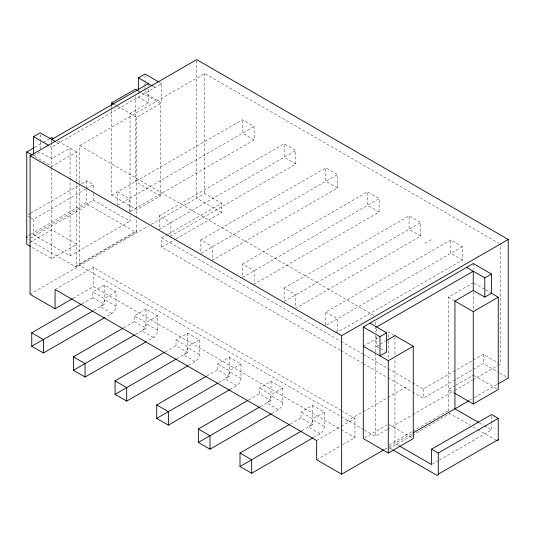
<?xml version="1.0" encoding="UTF-8"?>
<svg xmlns="http://www.w3.org/2000/svg" width="535" height="535" viewBox="0 0 535 535"><rect width="100%" height="100%" fill="white"/><g stroke="black" fill="none" stroke-linecap="round" stroke-linejoin="round"><path stroke-width="0.4" stroke-dasharray="2.67 2.01" d="M34.601 147.419L42.459 142.885M43.175 142.47L48.886 139.174M33.544 155.879L40.212 152.027L51.741 158.688L70.072 148.108L70.072 177.225M145.045 90.87L145.045 93.277L161.704 102.894L161.704 83.654L51.741 147.145L49.641 145.928M148.376 89.271L148.376 102.894L130.045 113.474L130.045 212.301M79.728 183.117L79.728 145.607L204.691 73.462L498.807 243.271M76.732 181.071L76.732 151.953L51.741 166.378L32.461 155.25M117.432 106.191L136.713 117.325L160.406 103.643L160.406 195.991L136.713 209.666L111.721 195.242L111.721 109.548M28.194 214.609L30.361 213.351M31.083 212.937L78.779 185.398M81.668 183.732L86.73 180.81L93.391 184.662L93.391 190.326M30.749 217.752L33.417 219.29L85.446 189.25M86.168 188.828L93.391 184.662M28.194 235.768L30.361 234.517M31.083 234.096L86.73 201.976L86.73 189.764M33.417 219.29L33.417 234.678L93.391 200.05L130.045 221.209L130.045 215.538M30.582 238.236L88.395 204.858L135.047 231.795A2.441 1.411 60 0 0 136.713 230.832L136.713 218.621M29.606 242.649L51.741 229.869L76.732 244.294L51.741 258.726L31.037 246.769M111.721 195.242L242.509 119.726L254.172 126.461L254.172 139.929L129.216 212.074L129.216 198.605L117.553 191.871L117.553 204.544M117.553 205.34L254.172 126.461M33.417 234.678L70.072 255.844L130.045 221.209M159.203 215.919L284.159 143.775L295.822 150.509L295.822 163.977L170.866 236.122L170.866 222.654L159.203 215.919L159.203 229.388L295.822 150.509M30.569 240.73L75.067 266.423L136.713 230.832M76.231 266.51L136.204 231.882M30.08 294.317L148.369 226.024M151.238 224.366L204.691 193.51L221.684 203.32L221.684 212.555L176.155 238.837M55.072 289.509L93.391 267.386L340.521 410.057M340.18 350.224L161.704 247.183L161.704 237.948L167.482 234.611M168.204 234.196L221.684 203.32M73.148 298.309L93.391 286.62L340.514 429.297M161.704 247.183L175.433 239.259M93.692 310.501L104.372 304.328L92.709 297.594L92.709 291.822L104.372 285.095L116.035 291.822L116.035 306.214A5.939 3.431 -60 0 1 111.835 313.49L105.355 317.228M81.955 303.806L92.709 297.594M200.859 239.968L325.815 167.823L337.478 174.557L337.478 188.026L212.522 260.171L212.522 246.702L200.859 239.968L200.859 252.64M116.035 291.822L104.372 298.557L92.709 291.822M200.859 253.436L337.478 174.557M135.342 334.549L146.028 328.376L134.365 321.642L134.365 315.871L146.028 309.136L157.691 315.871L157.691 330.262A5.939 3.431 -60 0 1 153.485 337.538L147.727 340.862M123.605 327.855L134.365 321.642M242.509 264.016L367.465 191.871L379.128 198.605L379.128 212.074L254.172 284.219L254.172 270.75L242.509 264.016L242.509 276.689M157.691 315.871L146.028 322.605L134.365 315.871M242.509 277.484L379.128 198.605M187.678 333.185L187.678 352.425L176.015 345.69L176.015 339.919L187.678 333.185L199.341 339.919L199.341 354.31A5.939 3.431 -60 0 1 195.141 361.586L188.654 365.325M165.255 351.903L176.015 345.69M284.118 288.037L409.074 215.893L420.737 222.627L420.737 236.095L295.781 308.24L295.781 294.772L284.118 288.037L284.118 300.71M199.341 339.919L187.678 346.653L176.015 339.919M176.918 358.637L187.678 352.425M284.118 301.506L420.737 222.627M424.944 243.331L431.611 239.486M229.328 357.233L229.328 376.473L217.665 369.738L217.665 363.967L229.328 357.233L240.991 363.967L240.991 378.359A5.939 3.431 -60 0 1 236.791 385.635L230.311 389.373M206.911 375.951L217.665 369.738M325.768 324.758L325.768 312.086L450.724 239.941L462.387 246.675L462.387 260.144L337.431 332.282L336.06 331.493M240.991 363.967L229.328 370.702L217.665 363.967M218.574 382.685L229.328 376.473M326.49 325.133L462.387 246.675M270.984 381.281L270.984 400.521L259.321 393.787L259.321 388.015L270.984 381.281L282.647 388.015L282.647 402.4A5.939 3.431 -60 0 1 278.441 409.683L271.961 413.421M248.561 399.999L259.321 393.787M282.647 388.015L270.984 394.75L259.321 388.015M363.298 346.259L378.292 337.598M448.337 411.241A2.441 1.411 60 0 1 448.27 410.706L448.27 297.199L473.261 282.774M260.224 406.734L270.984 400.521M376.627 336.642L376.627 346.259L385.795 340.969M312.634 405.329L312.634 424.569L300.971 417.835L300.971 412.064L312.634 405.329L324.297 412.064L324.297 426.448A5.939 3.431 -60 0 1 320.097 433.724L313.617 437.469M290.211 424.048L300.971 417.835M324.297 412.064L312.634 418.798L300.971 412.064M301.874 430.782L312.634 424.569M346.64 421.286L362.536 412.111M363.258 411.696L387.106 397.926M387.828 397.505L406.62 386.658M316.646 440.526L340.507 426.749M341.23 426.335L354.972 418.403L354.972 437.643L341.23 445.575M412.438 382.712L423.279 388.972L483.259 354.337L498.834 363.332M316.646 459.766L340.507 445.989M412.438 391.948L423.279 398.201L483.259 363.573L498.968 372.641M364.73 437.777L386.865 424.997M455.412 385.421L448.27 389.547L454.268 393.011M456.128 385.013L473.261 375.115M364.455 430.033L375.296 436.292L386.852 429.625M387.574 429.204L412.131 415.026M412.853 414.612L454.028 390.838M454.75 390.423L472.084 380.412M472.806 379.997L497.363 365.82M498.085 365.405L500.252 364.154L500.252 244.1M389.012 444.919L412.137 431.571M412.859 431.15L448.27 410.706M384.705 449.333L386.858 448.089M389.012 446.845L412.298 433.397M469.228 400.534L473.562 398.027M474.284 397.612L497.41 384.264M389.139 447.474A2.441 1.411 60 0 0 389.955 448.223L411.636 435.704M412.358 435.289L449.935 413.595L470.031 425.198M432.333 464.159L438.834 460.401M439.556 459.986L491.591 429.946L491.591 423.466M159.624 82.457L161.704 83.654M254.172 139.929L242.509 133.195L242.509 119.726M295.822 163.977L284.159 157.243L284.159 143.775M337.478 188.026L325.815 181.291L325.815 167.823M379.128 212.074L367.465 205.34L367.465 191.871M420.737 236.095L409.074 229.361L409.074 215.893M462.387 260.144L450.724 253.409L450.724 239.941M153.037 86.349L155.036 87.506M473.963 283.175L485.158 289.642M485.399 289.783L490.401 292.665M138.271 90.863L141.126 92.515M141.842 92.93L160.406 103.643M148.376 102.894L138.378 97.123L138.378 94.722M114.577 104.546L116.717 105.783M448.27 297.199L453.981 300.496M221.684 212.555L196.693 198.124L196.693 59.612M499.683 373.055L508.25 378.004M79.728 145.607L374.574 315.831M473.977 375.53L496.828 388.718M160.406 195.991L135.415 181.559L135.415 96.701M58.168 141.233L76.732 151.953M394.001 335.131L388.29 331.827L388.29 340.146M56.409 142.143L58.409 143.293M325.768 312.086L337.431 318.82L337.431 331.493M376.627 346.259L385.2 351.207M161.704 237.948L340.18 340.996M340.902 341.41L362.583 353.923M363.305 354.344L387.153 368.107M387.875 368.528L411.716 382.291M479.373 422.891L483.68 425.378M484.402 425.793L491.591 429.946M340.902 350.646L362.583 363.158M363.305 363.579L387.153 377.342M387.875 377.763L411.716 391.526M472.907 426.85L477.207 429.337M477.929 429.752L495.871 440.111M28.081 216.207L30.08 217.364M388.958 424.556L411.856 437.777M341.243 410.479L354.972 418.403M398.548 445.488L394.957 443.415L394.957 358.142M363.733 429.618L79.728 265.654L79.728 183.953M389.955 448.223L392.108 449.467M341.236 429.712L354.972 437.643M116.035 306.214L104.372 299.48A5.939 3.431 -60 0 1 100.172 306.756L111.835 313.49M157.691 330.262L146.028 323.528A5.939 3.431 -60 0 1 141.822 330.804L153.485 337.538M199.341 354.31L187.678 347.576A5.939 3.431 -60 0 1 183.478 354.852L195.141 361.586M240.991 378.359L229.328 371.624A5.939 3.431 -60 0 1 225.128 378.9L236.791 385.635M282.647 402.4L270.984 395.673A5.939 3.431 -60 0 1 266.784 402.949L278.441 409.683M324.297 426.448L312.634 419.714A5.939 3.431 -60 0 1 308.434 426.997L320.097 433.724M491.591 416.177L491.591 422.657M483.259 354.337L483.259 363.573M473.261 263.534L473.261 269.145M473.261 291.923L473.261 310.226M423.279 388.972L423.279 398.201M394.957 337.344L394.957 354.812M388.29 340.982L388.29 359.286M376.627 328.624L376.627 333.432M375.296 322.083L375.296 325.414M375.296 326.25L375.296 332.088M375.296 335.418L375.296 352.097M375.296 352.926L375.296 436.292M204.691 73.462L204.691 193.51M148.376 83.654L148.376 86.061M146.028 309.136L146.028 328.376M145.045 75.642L145.045 82.056M145.045 82.858L145.045 86.061M145.045 86.864L145.045 90.067M138.378 90.709L138.378 93.919M136.713 117.325L136.713 217.805M111.721 106.224L111.721 108.719M104.372 285.095L104.372 304.328M93.391 193.57L93.391 200.05M93.391 267.386L93.391 286.62M86.73 180.81L86.73 188.949M76.732 181.9L76.732 265.46A2.441 1.411 60 0 1 75.067 266.423M70.072 178.055L70.072 255.844M51.741 139.448L51.741 141.855M51.741 142.517L51.741 167.475M51.741 168.043L51.741 258.726M40.212 134.392L40.212 140.805M40.212 141.608L40.212 150.429M28.415 239.486A2.321 1.337 60 0 1 27.98 239.178M88.395 204.858A2.321 1.337 60 0 1 86.73 201.976M449.935 413.595A2.441 1.411 60 0 1 449.514 413.267"/><path stroke-width="0.8" d="M33.544 154.274L33.544 136.639L40.212 132.794L55.072 141.374M138.378 89.907L138.378 77.883L145.045 74.037L158.928 82.056M30.321 246.361L26.75 244.294L26.75 151.953L33.892 147.827M49.601 138.759L51.741 137.522L53.881 138.759M111.721 105.388L111.721 102.894L135.415 89.218L137.555 90.455M51.741 139.448L148.376 83.654M72.426 298.724L55.072 308.748L30.08 294.317L30.08 155.799L196.693 59.612L508.25 239.486L508.25 378.004L498.132 383.842M104.633 317.65L43.409 352.993L31.746 346.259L31.746 332.79L81.233 304.221M31.746 346.259L92.896 310.955M146.282 341.698L85.065 377.041L73.402 370.307L73.402 356.838L122.889 328.269M73.402 370.307L134.552 335.004M187.939 365.746L126.715 401.089L115.052 394.355L115.052 380.887L164.539 352.318M115.052 394.355L176.202 359.052M229.589 389.788L168.364 425.138L156.708 418.403L156.708 404.935L206.189 376.366M156.708 418.403L217.852 383.1M30.08 155.799L341.644 335.679L508.25 239.486M394.716 335.539L413.281 346.259L413.281 438.6L388.29 453.031L363.298 438.6L363.298 327.019L473.261 263.534L491.458 274.04L491.458 293.274L484.79 297.126L473.261 290.465L454.937 301.051L454.937 408.787L478.651 422.476M271.238 413.836L210.021 449.186L198.358 442.452L198.358 428.983L247.845 400.414M376.627 327.019L473.261 271.232L473.261 290.465M379.964 336.642L386.624 332.79L386.624 352.03L379.964 355.875L379.964 336.642L363.298 327.019M198.358 442.452L259.508 407.148M466.6 267.38L484.79 277.886L491.458 274.04M386.497 340.561L394.957 335.679M363.298 346.259L388.29 360.684L413.281 346.259M454.696 300.911L473.261 311.631L498.252 297.199L498.252 389.547L473.261 403.972L454.696 393.258M312.895 437.884L251.671 473.234L240.008 466.5L240.008 453.031L289.495 424.462M240.008 466.5L301.158 431.197M55.072 308.748L55.072 289.509L316.646 440.526L316.646 459.766L341.644 474.191L383.983 449.748M413.02 432.982L468.506 400.949M399.27 445.902L431.611 464.574L431.611 449.186L491.591 414.558L498.252 418.403L498.252 439.563A2.321 1.337 60 0 1 496.808 440.639M431.611 449.186L438.272 453.031L498.252 418.403M392.83 449.881L436.607 475.154A2.321 1.337 60 0 0 438.272 474.191L498.252 439.563M138.378 77.883L152.375 85.968M491.11 293.08L498.252 297.199M111.721 102.894L113.861 104.131M369.966 323.173L386.624 332.79M33.544 136.639L48.244 145.125M26.75 151.953L31.746 154.836M31.746 332.79L43.409 339.524L43.409 352.993M73.402 356.838L85.065 363.573L85.065 377.041M115.052 380.887L126.715 387.621L126.715 401.089M156.708 404.935L168.364 411.669L168.364 425.138M198.358 428.983L210.021 435.717L210.021 449.186M240.008 453.031L251.671 459.766L251.671 473.234M484.79 277.886L484.79 297.126M473.261 311.631L473.261 403.972M438.272 453.031L438.272 474.191M388.29 360.684L388.29 453.031M341.644 335.679L341.644 474.191M26.964 237.694A2.321 1.337 60 0 1 26.75 236.604"/></g></svg>
